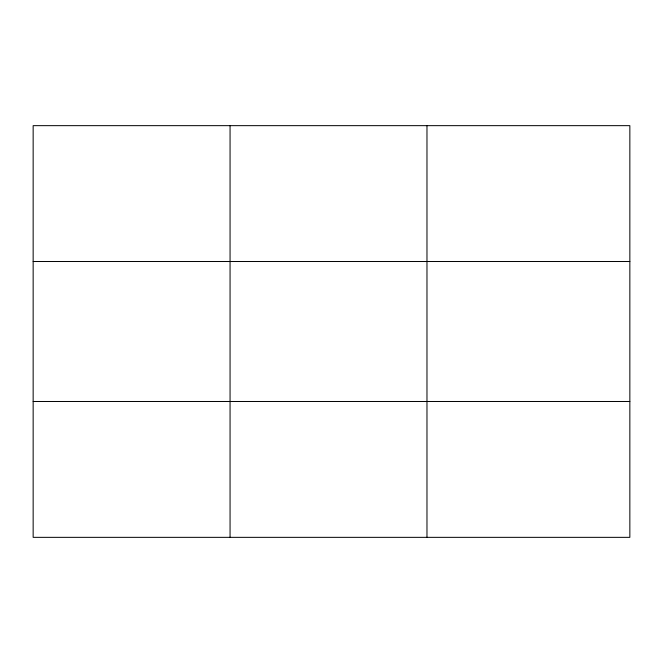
<?xml version="1.0" encoding="UTF-8"?>
<svg xmlns="http://www.w3.org/2000/svg" width="663" height="663" viewBox="0 0 663 663"><rect width="100%" height="100%" fill="white"/><g stroke="black" fill="none" stroke-linecap="round" stroke-linejoin="round"><path stroke-width="0.99" d="M230.061 537.345L230.061 125.655M426.972 537.345L426.972 125.655M629.85 261.512L629.85 125.655L33.15 125.655L33.15 537.345L629.85 537.345L629.85 261.512L33.15 261.512M33.15 401.488L629.85 401.488"/></g></svg>
